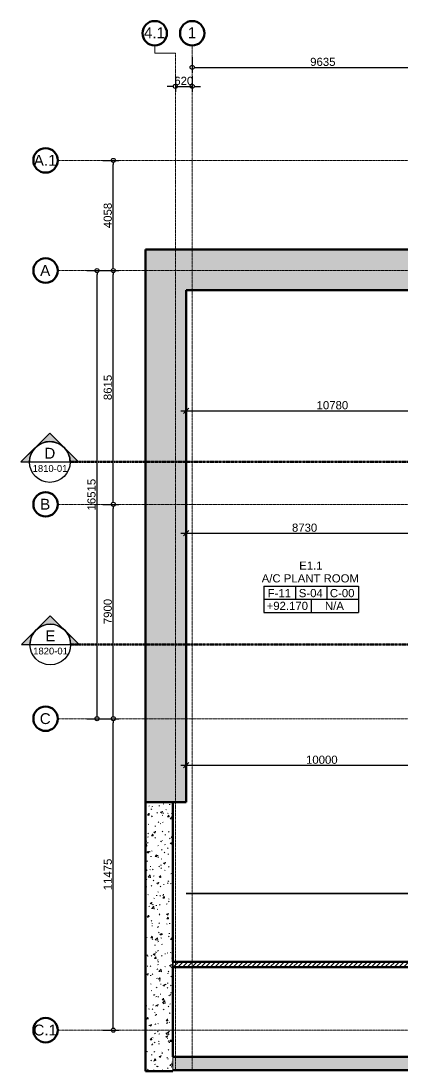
# Model space of a CAD drawing. Header units: millimetres. Extents: x -920231 to -841213, y -17301 to 22361.
# Drawn here: x -920231 to -906180, y -17301 to 21389 of the extents above; entities that cross this region are included whole.
import ezdxf

# ---------------------------------------------------------------- set-up
doc = ezdxf.new("R2010")
doc.units = ezdxf.units.MM
doc.linetypes.add('DPA_Grid _ Level 100', pattern=[10, 5.5, -1.6, 1.3, -1.6])
for name, color, linetype, lineweight in [('A-ANNO-DIMS', 1, 'Continuous', 9), ('A-ROOM-IDEN', 3, 'Continuous', 25), ('A-ROOM-LINE', 3, 'Continuous', 25), ('A-WALL', 5, 'Continuous', 35), ('A-WALL-PATT', 1, 'Continuous', 35), ('G-ANNO-SECL', 3, 'Continuous', 9), ('S-GRID', 251, 'Continuous', 9), ('S-GRID-IDEN', 3, 'Continuous', 50), ('WALL-E', 2, 'Continuous', 35)]:
    doc.layers.add(name, color=color, linetype=linetype, lineweight=lineweight)
doc.styles.add('Arial', font='arial.ttf', dxfattribs={"height": 400})
doc.styles.add('Arial_1', font='arial.ttf', dxfattribs={"height": 250})
doc.styles.add('Arial_2', font='arial.ttf', dxfattribs={"height": 300})
doc.dimstyles.new('DPA-DIM-3_0_C-C', dxfattribs={"dimscale": 304.8, "dimtxt": 306.07782, "dimasz": 0.492126, "dimexe": 0.656168, "dimexo": 0.0625, "dimgap": 0.164042, "dimtad": 1, "dimdec": 0, "dimzin": 0, "dimdsep": 46, "dimtxsty": 'Arial_2', "dimblk1": 'DOTBLANK', "dimblk2": 'DOTBLANK', "dimsah": 1, "dimcen": 0.09, "dimdle": 0.656168, "dimadec": 8, "dimazin": 0, "dimtfac": 1, "dimtdec": 4, "dimtix": 1, "dimtmove": 0, "dimatfit": 3, "dimfxl": 1.312336, "dimfxlon": 1, "dimtvp": 1, "dimtolj": 1, "dimtzin": 0, "dimarcsym": 2})
doc.dimstyles.new('DPA-DIM-3_0_T-T', dxfattribs={"dimscale": 304.8, "dimtxt": 306.07782, "dimasz": 0.656168, "dimexe": 0.656168, "dimexo": 0.0625, "dimgap": 0.164042, "dimtad": 1, "dimdec": 0, "dimzin": 0, "dimdsep": 46, "dimtxsty": 'Arial_2', "dimblk1": 'OBLIQUE', "dimblk2": 'OBLIQUE', "dimsah": 1, "dimcen": 0.09, "dimdle": 0.656168, "dimadec": 8, "dimazin": 0, "dimtfac": 1, "dimtdec": 4, "dimtix": 1, "dimtmove": 0, "dimatfit": 3, "dimfxl": 1.312336, "dimfxlon": 1, "dimtvp": 1, "dimtolj": 1, "dimtzin": 0, "dimarcsym": 2})
pattern_1 = [(50, (0, 0), (728.7365, -63.75582), [76.2, -838.2]), (355, (0, 0), (-140.9716, 764.2276), [60.96, -670.56]), (100.451, (60.7, -5.3), (587.77, 700.46675), [64.76, -712.36]), (46.184, (0, 203.2), (1084.3162, -168.171), [114.3, -1257.3]), (96.636, (90.4, 189.2), (949.6099, 989.7098), [97.14, -1068.54]), (351.184, (0, 203.2), (949.6206, 989.7012), [91.44, -1005.84]), (21, (101.6, 152.4), (606.45787, -409.06057), [76.2, -838.2]), (326, (101.6, 152.4), (247.20834, 736.7529), [60.96, -670.56]), (71.451, (152.14, 118.3), (853.66825, 327.68547), [64.76, -712.36]), (37.5, (0, 0), (12.35469, 338.22012), [33.528, -628.904, 33.528, -647.192, -673.1]), (37.5, (0, 0), (12.35469, 338.22012), [-1343.152, 33.528, -639.572]), (7.5, (0, 0), (267.27887, 400.72213), [33.528, -354.584, 33.528, -613.664, -256.54]), (7.5, (0, 0), (267.27887, 400.72213), [-1035.304, 33.528, -223.012]), (327.5, (-226.57, 0), (542.36333, -22.915345), [33.528, -220.472, 33.528, -758.952, -1051.56]), (327.5, (-226.57, 0), (542.36333, -22.915345), [-1046.48, 33.528, -1018.032]), (317.5, (-328.17, 0), (592.51696, 101.7071), [33.528, -296.672, 33.528, -492.76, -746.76]), (317.5, (-328.17, 0), (592.51696, 101.7071), [-856.488, 33.528, -713.232])]

# ---------------------------------------------------------------- blocks, each defined once
blk = doc.blocks.new('Section - Section Head-531884-4230-01 ENLARGED MULTI-PURPOSE LEVEL - REFLECTED CEILING PLAN - SHEET 1')
at = {"layer": 'G-ANNO-SECL'}
h = blk.add_hatch(color=256, dxfattribs=at)
edge = h.paths.add_edge_path()
edge.add_line((-12.8, 5.3), (-7.5, 10.61))
edge.add_line((-7.5, 10.61), (-2.2, 5.3))
edge.add_arc((-7.5, 0), 7.5, 45, 135)
h = blk.add_hatch(color=256, dxfattribs=at)
edge = h.paths.add_edge_path()
edge.add_arc((-7.5, 0), 7.5, 0, 45)
edge.add_line((-2.2, 5.3), (3.11, 0))
edge.add_line((3.11, 0), (0, 0))
edge = h.paths.add_edge_path()
edge.add_line((-15, 0), (-18.11, 0))
edge.add_line((-18.11, 0), (-12.8, 5.3))
edge.add_arc((-7.5, 0), 7.5, 135, 180)
at = {"layer": 'G-ANNO-SECL', "lineweight": 25}
for p, q in [((-7.5, 10.61), (-18.11, 0)), ((-7.5, 10.61), (-12.8, 5.3)), ((3.11, 0), (-7.5, 10.61)), ((-2.2, 5.3), (-7.5, 10.61)), ((-12.8, 5.3), (-18.11, 0)), ((3.11, 0), (-2.2, 5.3)), ((-18.11, 0), (-15, 0)), ((-18.11, 0), (-15, 0)), ((0, 0), (3.11, 0)), ((0, 0), (3.11, 0))]:
    blk.add_line(p, q, dxfattribs=at)
blk.add_circle((-7.5, 0), 7.5, dxfattribs=at)
for start, end in [(135, 180), (45, 135), (0, 45)]:
    blk.add_arc((-7.5, 0), 7.5, start, end, dxfattribs=at)
blk = doc.blocks.new('DPA_Room Tag Box - Standard-4486259-4230-01 ENLARGED MULTI-PURPOSE LEVEL - REFLECTED CEILING PLAN - SHEET 1')
at = {"layer": 'A-ROOM-LINE'}
for p, q in [((-17.5, -2.94), (-17.5, -12.6)), ((-17.5, -2.94), (17.5, -2.94)), ((-5.83, -2.94), (-5.83, -7.77)), ((5.83, -2.94), (5.83, -7.77)), ((17.5, -2.94), (17.5, -12.6)), ((-17.5, -7.77), (17.5, -7.77)), ((0, -7.77), (0, -12.6)), ((-17.5, -12.6), (17.5, -12.6))]:
    blk.add_line(p, q, dxfattribs=at)
blk = doc.blocks.new('Grid - 100 Scale-2291345-4230-01 ENLARGED MULTI-PURPOSE LEVEL - REFLECTED CEILING PLAN - SHEET 1')
at = {"layer": 'S-GRID-IDEN'}
blk.add_circle((0, 0), 4.5, dxfattribs=at)
blk = doc.blocks.new('_DotBlank')
at = {"color": 0, "linetype": 'ByBlock', "lineweight": -2}
blk.add_line((-0.5, 0), (-1, 0), dxfattribs=at)
blk.add_circle((0, 0), 0.5, dxfattribs=at)
blk = doc.blocks.new('*D2194')
at = {"layer": 'A-ANNO-DIMS', "color": 0, "lineweight": -2, "transparency": 16777216}
for p, q in [((-43835, 16481), (-43835, 15900)), ((-34200, 16481), (-34200, 15900)), ((-43685, 16100), (-34350, 16100))]:
    blk.add_line(p, q, dxfattribs=at)
at = {"layer": 'Defpoints', "color": 0, "transparency": 16777216}
for p in [(-43835, 16500), (-34200, 16500), (-34200, 16100)]:
    blk.add_point(p, dxfattribs=at)
at = {"layer": 'A-ANNO-DIMS', "color": 0, "lineweight": -2, "transparency": 16777216, "xscale": 150, "yscale": 150, "zscale": 150, "rotation": 180}
blk.add_blockref('_DotBlank', (-43835, 16100), dxfattribs=at)
at = {"layer": 'A-ANNO-DIMS', "color": 0, "lineweight": -2, "transparency": 16777216, "xscale": 150, "yscale": 150, "zscale": 150}
blk.add_blockref('_DotBlank', (-34200, 16100), dxfattribs=at)
at = {"layer": 'A-ANNO-DIMS', "color": 0, "transparency": 16777216, "insert": (-39018, 16303), "char_height": 300, "width": 1107.53, "attachment_point": 5, "style": 'Arial_2'}
blk.add_mtext('\\A1;9635', dxfattribs=at)
blk = doc.blocks.new('*D2200')
at = {"layer": 'A-ANNO-DIMS', "color": 0, "lineweight": -2, "transparency": 16777216}
for p, q in [((-47725, 8615), (-47144, 8615)), ((-47344, -7750), (-47344, 8465)), ((-47725, -7900), (-47144, -7900))]:
    blk.add_line(p, q, dxfattribs=at)
at = {"layer": 'Defpoints', "color": 0, "transparency": 16777216}
for p in [(-47744, 8615), (-47344, 8615), (-47744, -7900)]:
    blk.add_point(p, dxfattribs=at)
at = {"layer": 'A-ANNO-DIMS', "color": 0, "lineweight": -2, "transparency": 16777216, "xscale": 150, "yscale": 150, "zscale": 150}
for p, rotation in [((-47344, 8615), 90), ((-47344, -7900), 270)]:
    blk.add_blockref('_DotBlank', p, dxfattribs=dict(at, rotation=rotation))
at = {"layer": 'A-ANNO-DIMS', "color": 0, "transparency": 16777216, "insert": (-47548, 357), "char_height": 300, "width": 1384.41, "attachment_point": 5, "rotation": 90, "style": 'Arial_2'}
blk.add_mtext('\\A1;16515', dxfattribs=at)
blk = doc.blocks.new('*D2201')
at = {"layer": 'A-ANNO-DIMS', "color": 0, "lineweight": -2, "transparency": 16777216}
for p, q in [((-47125, -7900), (-46544, -7900)), ((-46744, -19225), (-46744, -8050)), ((-47125, -19375), (-46544, -19375))]:
    blk.add_line(p, q, dxfattribs=at)
at = {"layer": 'Defpoints', "color": 0, "transparency": 16777216}
for p in [(-47144, -7900), (-46744, -7900), (-47144, -19375)]:
    blk.add_point(p, dxfattribs=at)
at = {"layer": 'A-ANNO-DIMS', "color": 0, "lineweight": -2, "transparency": 16777216, "xscale": 150, "yscale": 150, "zscale": 150}
for p, rotation in [((-46744, -7900), 90), ((-46744, -19375), 270)]:
    blk.add_blockref('_DotBlank', p, dxfattribs=dict(at, rotation=rotation))
at = {"layer": 'A-ANNO-DIMS', "color": 0, "transparency": 16777216, "insert": (-46948, -13638), "char_height": 300, "width": 1384.41, "attachment_point": 5, "rotation": 90, "style": 'Arial_2'}
blk.add_mtext('\\A1;11475', dxfattribs=at)
blk = doc.blocks.new('*D2202')
at = {"layer": 'A-ANNO-DIMS', "color": 0, "lineweight": -2, "transparency": 16777216}
for p, q in [((-47125, 0), (-46544, 0)), ((-46744, -7750), (-46744, -150)), ((-47125, -7900), (-46544, -7900))]:
    blk.add_line(p, q, dxfattribs=at)
at = {"layer": 'Defpoints', "color": 0, "transparency": 16777216}
for p in [(-47144, 0), (-46744, 0), (-47144, -7900)]:
    blk.add_point(p, dxfattribs=at)
at = {"layer": 'A-ANNO-DIMS', "color": 0, "lineweight": -2, "transparency": 16777216, "xscale": 150, "yscale": 150, "zscale": 150}
for p, rotation in [((-46744, 0), 90), ((-46744, -7900), 270)]:
    blk.add_blockref('_DotBlank', p, dxfattribs=dict(at, rotation=rotation))
at = {"layer": 'A-ANNO-DIMS', "color": 0, "transparency": 16777216, "insert": (-46948, -3950), "char_height": 300, "width": 1107.53, "attachment_point": 5, "rotation": 90, "style": 'Arial_2'}
blk.add_mtext('\\A1;7900', dxfattribs=at)
blk = doc.blocks.new('*D2203')
at = {"layer": 'A-ANNO-DIMS', "color": 0, "lineweight": -2, "transparency": 16777216}
for p, q in [((-47125, 8615), (-46544, 8615)), ((-46744, 150), (-46744, 8465)), ((-47125, 0), (-46544, 0))]:
    blk.add_line(p, q, dxfattribs=at)
at = {"layer": 'Defpoints', "color": 0, "transparency": 16777216}
for p in [(-47144, 8615), (-46744, 8615), (-47144, 0)]:
    blk.add_point(p, dxfattribs=at)
at = {"layer": 'A-ANNO-DIMS', "color": 0, "lineweight": -2, "transparency": 16777216, "xscale": 150, "yscale": 150, "zscale": 150}
for p, rotation in [((-46744, 8615), 90), ((-46744, 0), 270)]:
    blk.add_blockref('_DotBlank', p, dxfattribs=dict(at, rotation=rotation))
at = {"layer": 'A-ANNO-DIMS', "color": 0, "transparency": 16777216, "insert": (-46948, 4307), "char_height": 300, "width": 1107.53, "attachment_point": 5, "rotation": 90, "style": 'Arial_2'}
blk.add_mtext('\\A1;8615', dxfattribs=at)
blk = doc.blocks.new('_Oblique')
at = {"color": 0, "linetype": 'ByBlock', "lineweight": -2}
blk.add_line((-0.5, -0.5), (0.5, 0.5), dxfattribs=at)
blk = doc.blocks.new('*D2212')
at = {"layer": 'A-ANNO-DIMS', "color": 0, "lineweight": -2, "transparency": 16777216}
for p, q in [((-44055, 3829), (-44055, 3248)), ((-33275, 3829), (-33275, 3248)), ((-44255, 3448), (-33075, 3448))]:
    blk.add_line(p, q, dxfattribs=at)
at = {"layer": 'Defpoints', "color": 0, "transparency": 16777216}
for p in [(-44055, 3848), (-33275, 3848), (-33275, 3448)]:
    blk.add_point(p, dxfattribs=at)
at = {"layer": 'A-ANNO-DIMS', "color": 0, "lineweight": -2, "transparency": 16777216, "xscale": 200, "yscale": 200, "zscale": 200, "rotation": 180}
blk.add_blockref('_Oblique', (-44055, 3448), dxfattribs=at)
at = {"layer": 'A-ANNO-DIMS', "color": 0, "lineweight": -2, "transparency": 16777216, "xscale": 200, "yscale": 200, "zscale": 200}
blk.add_blockref('_Oblique', (-33275, 3448), dxfattribs=at)
at = {"layer": 'A-ANNO-DIMS', "color": 0, "transparency": 16777216, "insert": (-38665, 3651), "char_height": 300, "width": 1384.41, "attachment_point": 5, "style": 'Arial_2'}
blk.add_mtext('\\A1;10780', dxfattribs=at)
blk = doc.blocks.new('*D2220')
at = {"layer": 'A-ANNO-DIMS', "color": 0, "lineweight": -2, "transparency": 16777216}
for p, q in [((-47125, 12673), (-46544, 12673)), ((-46744, 8765), (-46744, 12523)), ((-47125, 8615), (-46544, 8615))]:
    blk.add_line(p, q, dxfattribs=at)
at = {"layer": 'Defpoints', "color": 0, "transparency": 16777216}
for p in [(-47144, 12673), (-46744, 12673), (-47144, 8615)]:
    blk.add_point(p, dxfattribs=at)
at = {"layer": 'A-ANNO-DIMS', "color": 0, "lineweight": -2, "transparency": 16777216, "xscale": 150, "yscale": 150, "zscale": 150}
for p, rotation in [((-46744, 12673), 90), ((-46744, 8615), 270)]:
    blk.add_blockref('_DotBlank', p, dxfattribs=dict(at, rotation=rotation))
at = {"layer": 'A-ANNO-DIMS', "color": 0, "transparency": 16777216, "insert": (-46948, 10644), "char_height": 300, "width": 1107.53, "attachment_point": 5, "rotation": 90, "style": 'Arial_2'}
blk.add_mtext('\\A1;4058', dxfattribs=at)
blk = doc.blocks.new('*D2221')
at = {"layer": 'A-ANNO-DIMS', "color": 0, "lineweight": -2, "transparency": 16777216}
for p, q in [((-44455, 15781), (-44455, 15200)), ((-43835, 15781), (-43835, 15200)), ((-44605, 15400), (-44755, 15400)), ((-44455, 15400), (-43835, 15400)), ((-43685, 15400), (-43535, 15400))]:
    blk.add_line(p, q, dxfattribs=at)
at = {"layer": 'Defpoints', "color": 0, "transparency": 16777216}
for p in [(-44455, 15800), (-43835, 15800), (-43835, 15400)]:
    blk.add_point(p, dxfattribs=at)
at = {"layer": 'A-ANNO-DIMS', "color": 0, "lineweight": -2, "transparency": 16777216, "xscale": 150, "yscale": 150, "zscale": 150}
blk.add_blockref('_DotBlank', (-44455, 15400), dxfattribs=at)
at = {"layer": 'A-ANNO-DIMS', "color": 0, "lineweight": -2, "transparency": 16777216, "xscale": 150, "yscale": 150, "zscale": 150, "rotation": 180}
blk.add_blockref('_DotBlank', (-43835, 15400), dxfattribs=at)
at = {"layer": 'A-ANNO-DIMS', "color": 0, "transparency": 16777216, "insert": (-44145, 15603), "char_height": 300, "width": 830.65, "attachment_point": 5, "style": 'Arial_2'}
blk.add_mtext('\\A1;620', dxfattribs=at)
blk = doc.blocks.new('*D2233')
at = {"layer": 'A-ANNO-DIMS', "color": 0, "lineweight": -2, "transparency": 16777216}
for p, q in [((-44055, -9234), (-44055, -9815)), ((-44255, -9615), (-33855, -9615)), ((-34055, -9996), (-34055, -9415))]:
    blk.add_line(p, q, dxfattribs=at)
at = {"layer": 'Defpoints', "color": 0, "transparency": 16777216}
for p in [(-44055, -9215), (-34055, -9615), (-34055, -10015)]:
    blk.add_point(p, dxfattribs=at)
at = {"layer": 'A-ANNO-DIMS', "color": 0, "lineweight": -2, "transparency": 16777216, "xscale": 200, "yscale": 200, "zscale": 200, "rotation": 180}
blk.add_blockref('_Oblique', (-44055, -9615), dxfattribs=at)
at = {"layer": 'A-ANNO-DIMS', "color": 0, "lineweight": -2, "transparency": 16777216, "xscale": 200, "yscale": 200, "zscale": 200}
blk.add_blockref('_Oblique', (-34055, -9615), dxfattribs=at)
at = {"layer": 'A-ANNO-DIMS', "color": 0, "transparency": 16777216, "insert": (-39055, -9412), "char_height": 300, "width": 1384.41, "attachment_point": 5, "style": 'Arial_2'}
blk.add_mtext('\\A1;10000', dxfattribs=at)
blk = doc.blocks.new('*D2236')
at = {"layer": 'A-ANNO-DIMS', "color": 0, "lineweight": -2, "transparency": 16777216}
for p, q in [((-44055, -684), (-44055, -1265)), ((-35325, -684), (-35325, -1265)), ((-44255, -1065), (-35125, -1065))]:
    blk.add_line(p, q, dxfattribs=at)
at = {"layer": 'Defpoints', "color": 0, "transparency": 16777216}
for p in [(-44055, -665), (-35325, -665), (-35325, -1065)]:
    blk.add_point(p, dxfattribs=at)
at = {"layer": 'A-ANNO-DIMS', "color": 0, "lineweight": -2, "transparency": 16777216, "xscale": 200, "yscale": 200, "zscale": 200, "rotation": 180}
blk.add_blockref('_Oblique', (-44055, -1065), dxfattribs=at)
at = {"layer": 'A-ANNO-DIMS', "color": 0, "lineweight": -2, "transparency": 16777216, "xscale": 200, "yscale": 200, "zscale": 200}
blk.add_blockref('_Oblique', (-35325, -1065), dxfattribs=at)
at = {"layer": 'A-ANNO-DIMS', "color": 0, "transparency": 16777216, "insert": (-39690, -862), "char_height": 300, "width": 1107.53, "attachment_point": 5, "style": 'Arial_2'}
blk.add_mtext('\\A1;8730', dxfattribs=at)
blk = doc.blocks.new('*U2141')
at = {"layer": 'S-GRID'}
for p, q in [((-45217.4, 16629.5), (-45217.4, 16910.1)), ((-44455, 16629.5), (-45217.4, 16629.5))]:
    blk.add_line(p, q, dxfattribs=at)
at = {"layer": 'S-GRID', "linetype": 'DPA_Grid _ Level 100'}
for p, q in [((-43835, -20855.1), (-43835, 16910.1)), ((-44455, -20855.1), (-44455, 16629.5)), ((24628.5, 12673), (-48793, 12673)), ((24628.5, 8615), (-48793, 8615)), ((24628.5, 0), (-48793, 0)), ((24628.5, -7900), (-48793, -7900)), ((24628.5, -19375), (-48793, -19375))]:
    blk.add_line(p, q, dxfattribs=at)
at = {"layer": 'S-GRID-IDEN', "xscale": 99.99999999999993, "yscale": 99.99999999999993, "zscale": 99.99999999999993}
for p in [(-45217.4, 17360.1), (-43835, 17360.1)]:
    blk.add_blockref('Grid - 100 Scale-2291345-4230-01 ENLARGED MULTI-PURPOSE LEVEL - REFLECTED CEILING PLAN - SHEET 1', p, dxfattribs=at)
at = {"layer": 'S-GRID-IDEN', "xscale": 99.99999999999993, "yscale": 99.99999999999993, "zscale": 99.99999999999993, "rotation": 89.9999999999998}
for p in [(-49243, 12673), (-49243, 8615), (-49243, 0), (-49243, -7900), (-49243, -19375)]:
    blk.add_blockref('Grid - 100 Scale-2291345-4230-01 ENLARGED MULTI-PURPOSE LEVEL - REFLECTED CEILING PLAN - SHEET 1', p, dxfattribs=at)
at = {"layer": 'S-GRID-IDEN', "lineweight": 9, "char_height": 400, "attachment_point": 1, "style": 'Arial'}
for s, insert, width in [('4.1', (-45615.2, 17576), 945.991), ('1', (-43998.3, 17576), 376.793), ('A.1', (-49677.2, 12876.9), 1026.16), ('A', (-49442.7, 8818.9), 456.962), ('B', (-49442.7, 203.9), 456.962), ('C', (-49455.7, -7696.1), 489.029), ('C.1', (-49690.7, -19171.1), 1058.227)]:
    blk.add_mtext(s, dxfattribs=dict(at, insert=insert, width=width))
at = {"layer": 'A-ANNO-DIMS'}
for base, p1, p2, dimstyle, override, picture, middle in [((-34200, 16099.8), (-43835, 16499.8), (-34200, 16499.8), 'DPA-DIM-3_0_C-C', {"dimpost": '<>', "dimfxl": 9635}, '*D2194', (-39017.5, 16303)), ((-43835, 15399.8), (-44455, 15799.8), (-43835, 15799.8), 'DPA-DIM-3_0_C-C', {"dimpost": '<>', "dimfxl": 620}, '*D2221', (-44145, 15602.9)), ((-33275, 3448), (-44055, 3848), (-33275, 3848), 'DPA-DIM-3_0_T-T', {"dimpost": '<>', "dimfxl": 10780.001725}, '*D2212', (-38665, 3651.1)), ((-35325, -1065.2), (-44055, -665.2), (-35325, -665.2), 'DPA-DIM-3_0_T-T', {"dimpost": '<>', "dimfxl": 8730.001725}, '*D2236', (-39690, -861.9)), ((-34055, -9615), (-44055, -9215), (-34055, -10015), 'DPA-DIM-3_0_T-T', {"dimpost": '<>', "dimfxl": 10031.950671}, '*D2233', (-39055, -9411.8))]:
    dim = blk.add_linear_dim(base=base, p1=p1, p2=p2, dimstyle=dimstyle, override=override, dxfattribs=at)
    dim.commit()
    dim.dimension.update_dxf_attribs({"geometry": picture, "text_midpoint": middle})
for base, p1, p2, override, picture, middle in [((-46744.5, 12673), (-47144.5, 8615), (-47144.5, 12673), {"dimpost": '<>', "dimfxl": 4057.997178}, '*D2220', (-46947.7, 10644)), ((-47344.5, 8615), (-47744.5, -7900), (-47744.5, 8615), {"dimpost": '<>', "dimfxl": 16515.002991}, '*D2200', (-47547.7, 357.5)), ((-46744.5, 8615), (-47144.5, 0), (-47144.5, 8615), {"dimpost": '<>', "dimfxl": 8614.999996}, '*D2203', (-46947.7, 4307.5)), ((-46744.5, 0), (-47144.5, -7900), (-47144.5, 0), {"dimpost": '<>', "dimfxl": 7900.002995}, '*D2202', (-46947.7, -3950)), ((-46744.5, -7900), (-47144.5, -19375), (-47144.5, -7900), {"dimpost": '<>', "dimfxl": 11474.997005}, '*D2201', (-46947.7, -13637.5))]:
    dim = blk.add_linear_dim(base=base, p1=p1, p2=p2, angle=90, dimstyle='DPA-DIM-3_0_C-C', override=override, dxfattribs=at)
    dim.commit()
    dim.dimension.update_dxf_attribs({"geometry": picture, "text_midpoint": middle})

msp = doc.modelspace()

# ---------------------------------------------------------------- hatches: boundary and pattern name
at = {"layer": 'A-WALL-PATT', "lineweight": 9}
h = msp.add_hatch(dxfattribs=at)
h.set_pattern_fill('FP_1', color=256, style=0, pattern_type=2)
h.set_pattern_definition(pattern_1)
h.paths.add_polyline_path([(-896525, 11466), (-896525, 12966), (-915637, 12966), (-915637, 11466), (-897988, 11466)])
h = msp.add_hatch(dxfattribs=at)
h.set_pattern_fill('FP_1', color=256, style=0, pattern_type=2)
h.set_pattern_definition(pattern_1)
h.paths.add_polyline_path([(-915637, -7401), (-914137, -7401), (-914137, 11466), (-915637, 11466), (-915637, -1563)])
h = msp.add_hatch(dxfattribs=at)
h.set_pattern_fill('FP_1', color=256, style=0, pattern_type=2)
h.set_pattern_definition(pattern_1)
h.paths.add_polyline_path([(-914637, -17301), (-914637, -7401), (-915637, -7401), (-915637, -17301)])
h = msp.add_hatch(dxfattribs=at)
h.set_pattern_fill('FP_2', color=256, style=0, pattern_type=2)
h.set_pattern_definition([(45, (0, 0), (-84.852814, 84.852814), [])])
h.paths.add_polyline_path([(-904137, -13478), (-904137, -13278), (-914637, -13278), (-914637, -13478)])
h = msp.add_hatch(dxfattribs=at)
h.set_pattern_fill('FP_1', color=256, style=0, pattern_type=2)
h.set_pattern_definition(pattern_1)
h.paths.add_polyline_path([(-868781, -17276), (-868781, -16776), (-914637, -16776), (-914637, -17276), (-879599, -17276)])

# ---------------------------------------------------------------- linework, layer by layer
at = {"layer": 'A-WALL', "color": 7, "lineweight": 70}
for p, q in [((-915637, 12966), (-896525, 12966)), ((-915637, 11466), (-915637, 12966)), ((-915637, -7401), (-915637, 11466)), ((-903357, 11466), (-914137, 11466)), ((-914137, 11466), (-914137, -7401)), ((-915637, -17301), (-915637, -7401)), ((-915637, -7401), (-914637, -7401)), ((-914137, -7401), (-915637, -7401)), ((-914637, -7401), (-914637, -13278)), ((-914637, -13278), (-904137, -13278)), ((-914637, -13478), (-914637, -16776)), ((-904137, -13478), (-914637, -13478)), ((-914637, -16776), (-880647, -16776)), ((-914637, -17301), (-915637, -17301)), ((-914637, -17276), (-914637, -17301)), ((-868781, -17276), (-914637, -17276))]:
    msp.add_line(p, q, dxfattribs=at)
at = {"layer": 'A-WALL', "lineweight": 9}
for p, q in [((-914637, -13478), (-914637, -13278)), ((-914637, -17276), (-914637, -16776))]:
    msp.add_line(p, q, dxfattribs=at)
at = {"layer": 'G-ANNO-SECL', "lineweight": 25}
for p, q in [((-919920, 5140), (-918420, 5140)), ((-919900, -1588), (-918400, -1588))]:
    msp.add_line(p, q, dxfattribs=at)
at = {"layer": 'G-ANNO-SECL', "linetype": 'DPA_Grid _ Level 100', "lineweight": 50}
for p, q in [((-918420, 5140), (-846014, 5140)), ((-918400, -1588), (-846032, -1588))]:
    msp.add_line(p, q, dxfattribs=at)
at = {"layer": 'WALL-E'}
for p, q in [((-914637, -10266), (-914637, -14716)), ((-914137, -10766), (-904137, -10766))]:
    msp.add_line(p, q, dxfattribs=at)

# ---------------------------------------------------------------- block references
msp.add_blockref('*U2141', (-870082, 3579))
at = {"layer": 'A-ROOM-IDEN', "xscale": 99.99999999999993, "yscale": 99.99999999999993, "zscale": 99.99999999999993}
msp.add_blockref('DPA_Room Tag Box - Standard-4486259-4230-01 ENLARGED MULTI-PURPOSE LEVEL - REFLECTED CEILING PLAN - SHEET 1', (-909531, 859), dxfattribs=at)
at = {"layer": 'G-ANNO-SECL', "lineweight": 25, "xscale": 99.99999999999993, "yscale": 99.99999999999993, "zscale": 99.99999999999993}
for p in [(-918420, 5140), (-918400, -1588)]:
    msp.add_blockref('Section - Section Head-531884-4230-01 ENLARGED MULTI-PURPOSE LEVEL - REFLECTED CEILING PLAN - SHEET 1', p, dxfattribs=at)

# ---------------------------------------------------------------- texts
at = {"layer": 'A-ROOM-IDEN', "lineweight": 9, "char_height": 300, "attachment_point": 1, "style": 'Arial_2'}
for s, insert, width in [('E1.1', (-909971, 1471), 1066.24), ('A/C PLANT ROOM', (-911354, 1002), 4409.28), ('F-11', (-911134, 458), 1058.23), ('S-04', (-909986, 458), 1090.29), ('C-00', (-908841, 458), 1114.35), ('N/A', (-909022, -11), 857.81), ('+92.170', (-911173, -11), 1883.97)]:
    msp.add_mtext(s, dxfattribs=dict(at, insert=insert, width=width))
at = {"layer": 'G-ANNO-SECL', "lineweight": 25, "attachment_point": 1}
for s, insert, char_height, width, style in [('D', (-919368, 5662), 400, 489.03, 'Arial'), ('1810-01', (-919801, 5026), 250, 1539.24, 'Arial_1'), ('E', (-919335, -1066), 400, 456.96, 'Arial'), ('1820-01', (-919782, -1702), 250, 1539.24, 'Arial_1')]:
    msp.add_mtext(s, dxfattribs=dict(at, insert=insert, char_height=char_height, width=width, style=style))

doc.saveas('drawing.dxf')
